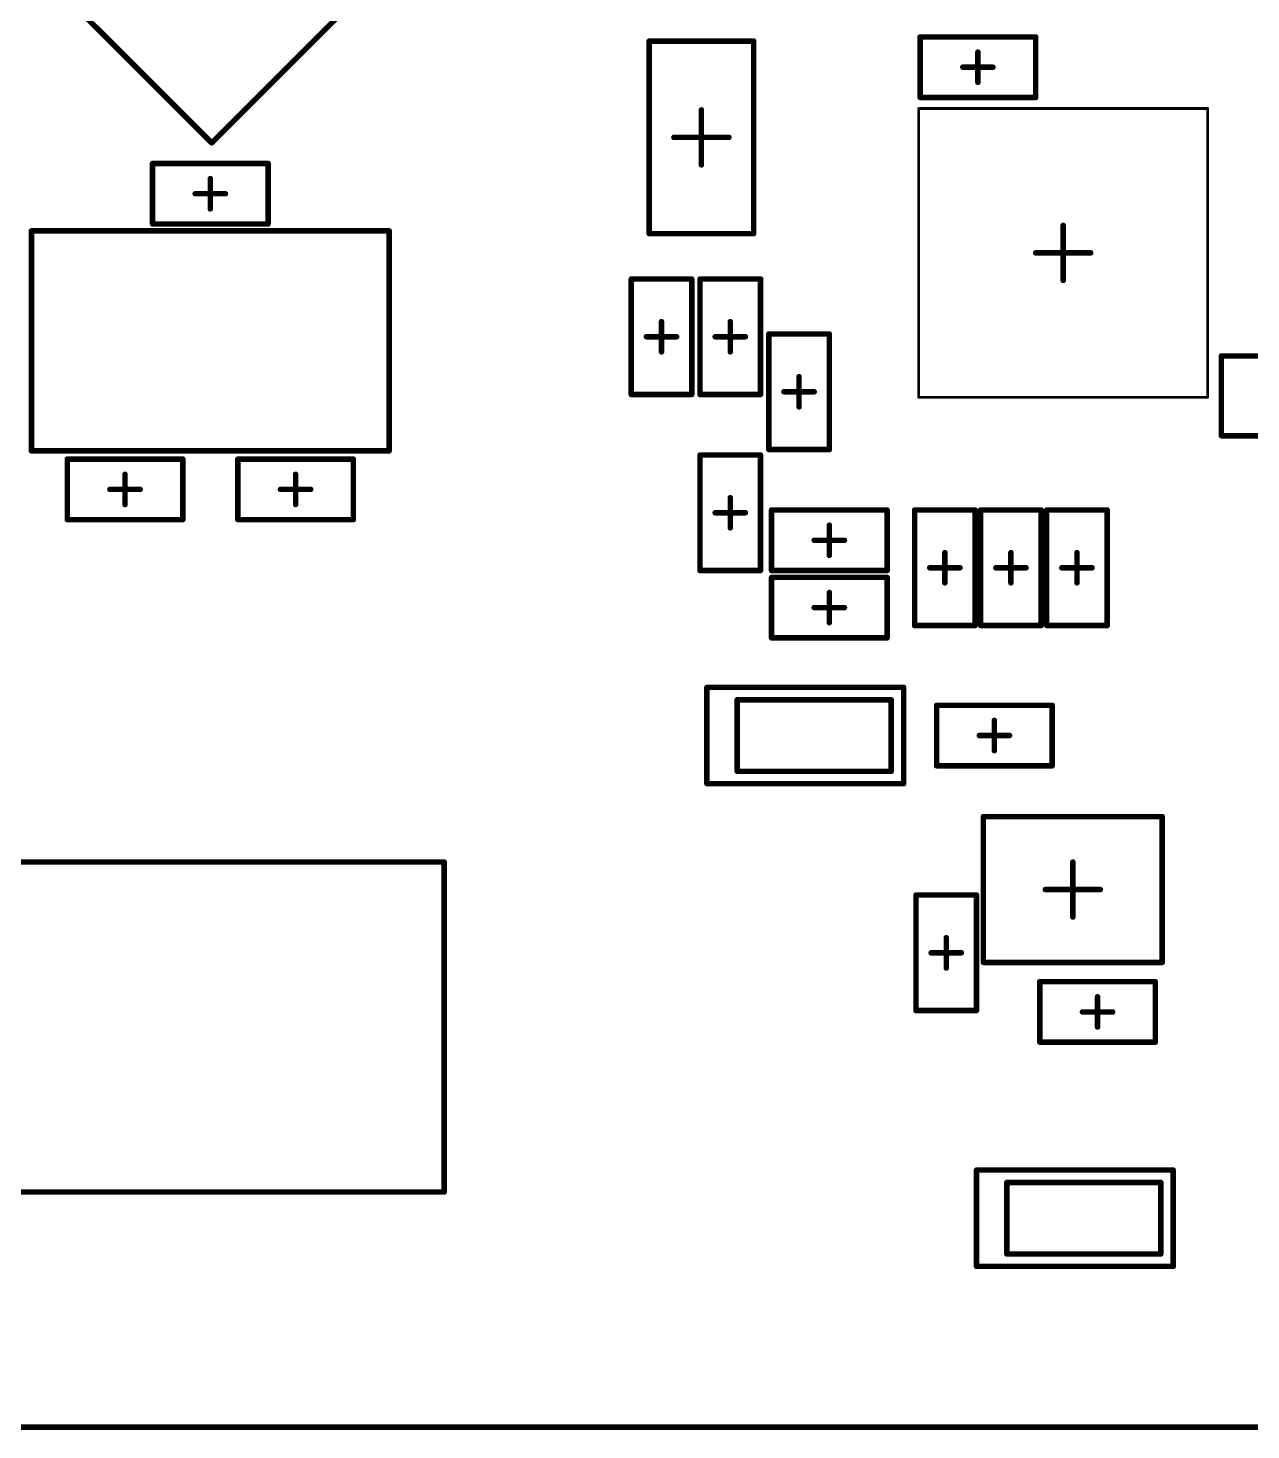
# Model space of a CAD drawing. Header units: millimetres. Extents: x 17 to 252, y 25 to 104.
# Drawn here: x 144.41 to 166.64, y 24.95 to 50.44 of the extents above; entities that cross this region are included whole.
import ezdxf

# ---------------------------------------------------------------- set-up
doc = ezdxf.new("R2010")
doc.units = ezdxf.units.MM
doc.layers.add('Mechanical1', color=6, linetype='Continuous')
doc.layers.add('Mechanical15', color=56, linetype='Continuous')

# ---------------------------------------------------------------- blocks, each defined once
blk = doc.blocks.new('SOT65P210X110_5N_69')
at = {"layer": 'Mechanical15', "const_width": 0.1}
for points in [[(-1.625, 1.325), (-1.625, -1.325)], [(1.625, 1.325), (-1.625, 1.325)], [(1.625, 1.325), (1.625, -1.325)], [(0, 0.5), (0, -0.5)], [(0.5, 0), (-0.5, 0)], [(1.625, -1.325), (-1.625, -1.325)]]:
    blk.add_lwpolyline(points, dxfattribs=at)
at = {"layer": 'Mechanical15', "const_width": 0.05}
for points in [[(-1.65, 1.325, 1), (-1.6, 1.325, 1)], [(-1.65, 1.325, 1), (-1.6, 1.325, 1)], [(1.6, 1.325, 1), (1.65, 1.325, 1)], [(1.6, 1.325, 1), (1.65, 1.325, 1)], [(-0.025, 0.5, 1), (0.025, 0.5, 1)], [(-0.525, 0, 1), (-0.475, 0, 1)], [(0.475, 0, 1), (0.525, 0, 1)], [(-0.025, -0.5, 1), (0.025, -0.5, 1)], [(-1.65, -1.325, 1), (-1.6, -1.325, 1)], [(-1.65, -1.325, 1), (-1.6, -1.325, 1)], [(1.6, -1.325, 1), (1.65, -1.325, 1)], [(1.6, -1.325, 1), (1.65, -1.325, 1)]]:
    blk.add_lwpolyline(points, format="xyb", close=True, dxfattribs=at)
blk = doc.blocks.new('LEDSC16X08X08_2N_111')
at = {"layer": 'Mechanical15', "const_width": 0.1}
for points in [[(-1.95, -0.875), (-1.95, 0.875)], [(-1.925, 0.875), (1.625, 0.875)], [(1.625, -0.875), (1.625, 0.875)], [(-1.4, -0.65), (-1.4, 0.65)], [(-1.4, 0.65), (1.4, 0.65)], [(1.4, -0.65), (1.4, 0.65)], [(-1.4, -0.65), (1.4, -0.65)], [(-1.95, -0.875), (1.625, -0.875)]]:
    blk.add_lwpolyline(points, dxfattribs=at)
at = {"layer": 'Mechanical15', "const_width": 0.05}
for points in [[(-1.975, 0.875, 1), (-1.925, 0.875, 1)], [(-1.95, 0.875, 1), (-1.9, 0.875, 1)], [(1.6, 0.875, 1), (1.65, 0.875, 1)], [(1.6, 0.875, 1), (1.65, 0.875, 1)], [(-1.425, 0.65, 1), (-1.375, 0.65, 1)], [(-1.425, 0.65, 1), (-1.375, 0.65, 1)], [(1.375, 0.65, 1), (1.425, 0.65, 1)], [(1.375, 0.65, 1), (1.425, 0.65, 1)], [(-1.425, -0.65, 1), (-1.375, -0.65, 1)], [(-1.425, -0.65, 1), (-1.375, -0.65, 1)], [(1.375, -0.65, 1), (1.425, -0.65, 1)], [(1.375, -0.65, 1), (1.425, -0.65, 1)], [(-1.975, -0.875, 1), (-1.925, -0.875, 1)], [(-1.975, -0.875, 1), (-1.925, -0.875, 1)], [(1.6, -0.875, 1), (1.65, -0.875, 1)], [(1.6, -0.875, 1), (1.65, -0.875, 1)]]:
    blk.add_lwpolyline(points, format="xyb", close=True, dxfattribs=at)
blk = doc.blocks.new('AE17_020T_2032_0101_117')
at = {"layer": 'Mechanical15', "const_width": 0.1}
for points in [[(-12, 3), (12, 3)], [(-12, -3), (-12, 3)], [(12, -3), (12, 3)], [(-12, -3), (12, -3)]]:
    blk.add_lwpolyline(points, dxfattribs=at)
at = {"layer": 'Mechanical15', "const_width": 0.05}
for points in [[(-12.025, 3, 1), (-11.975, 3, 1)], [(-12.025, 3, 1), (-11.975, 3, 1)], [(11.975, 3, 1), (12.025, 3, 1)], [(11.975, 3, 1), (12.025, 3, 1)], [(-12.025, -3, 1), (-11.975, -3, 1)], [(-12.025, -3, 1), (-11.975, -3, 1)], [(11.975, -3, 1), (12.025, -3, 1)], [(11.975, -3, 1), (12.025, -3, 1)]]:
    blk.add_lwpolyline(points, format="xyb", close=True, dxfattribs=at)
blk = doc.blocks.new('QFN50P400X400X100_HS_25N_131')
at = {"layer": 'Mechanical15'}
for points, const_width in [([(-2.625, -2.625), (-2.625, 2.625)], 0.05), ([(2.625, 2.625), (-2.625, 2.625)], 0.05), ([(2.625, -2.625), (2.625, 2.625)], 0.05), ([(0, -0.5), (0, 0.5)], 0.1), ([(0.5, 0), (-0.5, 0)], 0.1), ([(2.625, -2.625), (-2.625, -2.625)], 0.05)]:
    blk.add_lwpolyline(points, dxfattribs=dict(at, const_width=const_width))
for points, const_width in [([(-2.638, 2.625, 1), (-2.613, 2.625, 1)], 0.025), ([(-2.638, 2.625, 1), (-2.613, 2.625, 1)], 0.025), ([(2.613, 2.625, 1), (2.638, 2.625, 1)], 0.025), ([(2.613, 2.625, 1), (2.638, 2.625, 1)], 0.025), ([(-0.025, 0.5, 1), (0.025, 0.5, 1)], 0.05), ([(-0.525, 0, 1), (-0.475, 0, 1)], 0.05), ([(0.475, 0, 1), (0.525, 0, 1)], 0.05), ([(-0.025, -0.5, 1), (0.025, -0.5, 1)], 0.05), ([(-2.638, -2.625, 1), (-2.613, -2.625, 1)], 0.025), ([(-2.638, -2.625, 1), (-2.613, -2.625, 1)], 0.025), ([(2.613, -2.625, 1), (2.638, -2.625, 1)], 0.025), ([(2.613, -2.625, 1), (2.638, -2.625, 1)], 0.025)]:
    blk.add_lwpolyline(points, format="xyb", close=True, dxfattribs=dict(at, const_width=const_width))
blk = doc.blocks.new('TSQFP50P1200X1200X160_64N_137')
at = {"layer": 'Mechanical15', "const_width": 0.1}
for points in [[(-6.7, -6.7), (-6.7, 6.7)], [(-6.7, 6.7), (6.7, 6.7)], [(6.7, -6.7), (6.7, 6.7)], [(0, -0.5), (0, 0.5)], [(-0.5, 0), (0.5, 0)], [(-6.7, -6.7), (6.7, -6.7)]]:
    blk.add_lwpolyline(points, dxfattribs=at)
at = {"layer": 'Mechanical15', "const_width": 0.05}
for points in [[(-6.725, 6.7, 1), (-6.675, 6.7, 1)], [(-6.725, 6.7, 1), (-6.675, 6.7, 1)], [(6.675, 6.7, 1), (6.725, 6.7, 1)], [(6.675, 6.7, 1), (6.725, 6.7, 1)], [(-0.025, 0.5, 1), (0.025, 0.5, 1)], [(-0.525, 0, 1), (-0.475, 0, 1)], [(0.475, 0, 1), (0.525, 0, 1)], [(-0.025, -0.5, 1), (0.025, -0.5, 1)], [(-6.725, -6.7, 1), (-6.675, -6.7, 1)], [(-6.725, -6.7, 1), (-6.675, -6.7, 1)], [(6.675, -6.7, 1), (6.725, -6.7, 1)], [(6.675, -6.7, 1), (6.725, -6.7, 1)]]:
    blk.add_lwpolyline(points, format="xyb", close=True, dxfattribs=at)
blk = doc.blocks.new('RESC1005X04N_195')
at = {"layer": 'Mechanical15', "const_width": 0.1}
for points in [[(-1.05, 0.55), (-1.05, -0.55)], [(1.05, 0.55), (-1.05, 0.55)], [(1.05, 0.55), (1.05, -0.55)], [(0, 0.275), (0, -0.275)], [(0.275, 0), (-0.275, 0)], [(1.05, -0.55), (-1.05, -0.55)]]:
    blk.add_lwpolyline(points, dxfattribs=at)
at = {"layer": 'Mechanical15', "const_width": 0.05}
for points in [[(-1.075, 0.55, 1), (-1.025, 0.55, 1)], [(-1.075, 0.55, 1), (-1.025, 0.55, 1)], [(1.025, 0.55, 1), (1.075, 0.55, 1)], [(1.025, 0.55, 1), (1.075, 0.55, 1)], [(-0.025, 0.275, 1), (0.025, 0.275, 1)], [(-0.3, 0, 1), (-0.25, 0, 1)], [(0.25, 0, 1), (0.3, 0, 1)], [(-0.025, -0.275, 1), (0.025, -0.275, 1)], [(-1.075, -0.55, 1), (-1.025, -0.55, 1)], [(-1.075, -0.55, 1), (-1.025, -0.55, 1)], [(1.025, -0.55, 1), (1.075, -0.55, 1)], [(1.025, -0.55, 1), (1.075, -0.55, 1)]]:
    blk.add_lwpolyline(points, format="xyb", close=True, dxfattribs=at)
blk = doc.blocks.new('RESC1005X04N_197')
at = {"layer": 'Mechanical15', "const_width": 0.1}
for points in [[(-1.05, -0.55), (-1.05, 0.55)], [(1.05, 0.55), (-1.05, 0.55)], [(1.05, -0.55), (1.05, 0.55)], [(0, -0.275), (0, 0.275)], [(0.275, 0), (-0.275, 0)], [(1.05, -0.55), (-1.05, -0.55)]]:
    blk.add_lwpolyline(points, dxfattribs=at)
at = {"layer": 'Mechanical15', "const_width": 0.05}
for points in [[(-1.075, 0.55, 1), (-1.025, 0.55, 1)], [(-1.075, 0.55, 1), (-1.025, 0.55, 1)], [(1.025, 0.55, 1), (1.075, 0.55, 1)], [(1.025, 0.55, 1), (1.075, 0.55, 1)], [(-0.025, 0.275, 1), (0.025, 0.275, 1)], [(-0.3, 0, 1), (-0.25, 0, 1)], [(0.25, 0, 1), (0.3, 0, 1)], [(-0.025, -0.275, 1), (0.025, -0.275, 1)], [(-1.075, -0.55, 1), (-1.025, -0.55, 1)], [(-1.075, -0.55, 1), (-1.025, -0.55, 1)], [(1.025, -0.55, 1), (1.075, -0.55, 1)], [(1.025, -0.55, 1), (1.075, -0.55, 1)]]:
    blk.add_lwpolyline(points, format="xyb", close=True, dxfattribs=at)
blk = doc.blocks.new('RESC1005X04N_198')
at = {"layer": 'Mechanical15', "const_width": 0.1}
for points in [[(-1.05, 0.55), (-1.05, -0.55)], [(-1.05, 0.55), (1.05, 0.55)], [(1.05, 0.55), (1.05, -0.55)], [(0, 0.275), (0, -0.275)], [(-0.275, 0), (0.275, 0)], [(-1.05, -0.55), (1.05, -0.55)]]:
    blk.add_lwpolyline(points, dxfattribs=at)
at = {"layer": 'Mechanical15', "const_width": 0.05}
for points in [[(-1.075, 0.55, 1), (-1.025, 0.55, 1)], [(-1.075, 0.55, 1), (-1.025, 0.55, 1)], [(1.025, 0.55, 1), (1.075, 0.55, 1)], [(1.025, 0.55, 1), (1.075, 0.55, 1)], [(-0.025, 0.275, 1), (0.025, 0.275, 1)], [(-0.3, 0, 1), (-0.25, 0, 1)], [(0.25, 0, 1), (0.3, 0, 1)], [(-0.025, -0.275, 1), (0.025, -0.275, 1)], [(-1.075, -0.55, 1), (-1.025, -0.55, 1)], [(-1.075, -0.55, 1), (-1.025, -0.55, 1)], [(1.025, -0.55, 1), (1.075, -0.55, 1)], [(1.025, -0.55, 1), (1.075, -0.55, 1)]]:
    blk.add_lwpolyline(points, format="xyb", close=True, dxfattribs=at)
blk = doc.blocks.new('RESC1005X04N_200')
at = {"layer": 'Mechanical15', "const_width": 0.1}
for points in [[(-1.05, 0.55), (-1.05, -0.55)], [(1.05, 0.55), (-1.05, 0.55)], [(1.05, 0.55), (1.05, -0.55)], [(0, 0.275), (0, -0.275)], [(0.275, 0), (-0.275, 0)], [(1.05, -0.55), (-1.05, -0.55)]]:
    blk.add_lwpolyline(points, dxfattribs=at)
at = {"layer": 'Mechanical15', "const_width": 0.05}
for points in [[(-1.075, 0.55, 1), (-1.025, 0.55, 1)], [(-1.075, 0.55, 1), (-1.025, 0.55, 1)], [(1.025, 0.55, 1), (1.075, 0.55, 1)], [(1.025, 0.55, 1), (1.075, 0.55, 1)], [(-0.025, 0.275, 1), (0.025, 0.275, 1)], [(-0.3, 0, 1), (-0.25, 0, 1)], [(0.25, 0, 1), (0.3, 0, 1)], [(-0.025, -0.275, 1), (0.025, -0.275, 1)], [(-1.075, -0.55, 1), (-1.025, -0.55, 1)], [(-1.075, -0.55, 1), (-1.025, -0.55, 1)], [(1.025, -0.55, 1), (1.075, -0.55, 1)], [(1.025, -0.55, 1), (1.075, -0.55, 1)]]:
    blk.add_lwpolyline(points, format="xyb", close=True, dxfattribs=at)
blk = doc.blocks.new('RESC1005X04N_205')
at = {"layer": 'Mechanical15', "const_width": 0.1}
for points in [[(-1.05, -0.55), (-1.05, 0.55)], [(1.05, 0.55), (-1.05, 0.55)], [(1.05, -0.55), (1.05, 0.55)], [(0, -0.275), (0, 0.275)], [(0.275, 0), (-0.275, 0)], [(1.05, -0.55), (-1.05, -0.55)]]:
    blk.add_lwpolyline(points, dxfattribs=at)
at = {"layer": 'Mechanical15', "const_width": 0.05}
for points in [[(-1.075, 0.55, 1), (-1.025, 0.55, 1)], [(-1.075, 0.55, 1), (-1.025, 0.55, 1)], [(1.025, 0.55, 1), (1.075, 0.55, 1)], [(1.025, 0.55, 1), (1.075, 0.55, 1)], [(-0.025, 0.275, 1), (0.025, 0.275, 1)], [(-0.3, 0, 1), (-0.25, 0, 1)], [(0.25, 0, 1), (0.3, 0, 1)], [(-0.025, -0.275, 1), (0.025, -0.275, 1)], [(-1.075, -0.55, 1), (-1.025, -0.55, 1)], [(-1.075, -0.55, 1), (-1.025, -0.55, 1)], [(1.025, -0.55, 1), (1.075, -0.55, 1)], [(1.025, -0.55, 1), (1.075, -0.55, 1)]]:
    blk.add_lwpolyline(points, format="xyb", close=True, dxfattribs=at)
blk = doc.blocks.new('RESC1005X04N_206')
at = {"layer": 'Mechanical15', "const_width": 0.1}
for points in [[(-1.05, -0.55), (-1.05, 0.55)], [(1.05, 0.55), (-1.05, 0.55)], [(1.05, -0.55), (1.05, 0.55)], [(0, -0.275), (0, 0.275)], [(0.275, 0), (-0.275, 0)], [(1.05, -0.55), (-1.05, -0.55)]]:
    blk.add_lwpolyline(points, dxfattribs=at)
at = {"layer": 'Mechanical15', "const_width": 0.05}
for points in [[(-1.075, 0.55, 1), (-1.025, 0.55, 1)], [(-1.075, 0.55, 1), (-1.025, 0.55, 1)], [(1.025, 0.55, 1), (1.075, 0.55, 1)], [(1.025, 0.55, 1), (1.075, 0.55, 1)], [(-0.025, 0.275, 1), (0.025, 0.275, 1)], [(-0.3, 0, 1), (-0.25, 0, 1)], [(0.25, 0, 1), (0.3, 0, 1)], [(-0.025, -0.275, 1), (0.025, -0.275, 1)], [(-1.075, -0.55, 1), (-1.025, -0.55, 1)], [(-1.075, -0.55, 1), (-1.025, -0.55, 1)], [(1.025, -0.55, 1), (1.075, -0.55, 1)], [(1.025, -0.55, 1), (1.075, -0.55, 1)]]:
    blk.add_lwpolyline(points, format="xyb", close=True, dxfattribs=at)
blk = doc.blocks.new('RESC1005X04N_207')
at = {"layer": 'Mechanical15', "const_width": 0.1}
for points in [[(-1.05, -0.55), (-1.05, 0.55)], [(1.05, 0.55), (-1.05, 0.55)], [(1.05, -0.55), (1.05, 0.55)], [(0, -0.275), (0, 0.275)], [(0.275, 0), (-0.275, 0)], [(1.05, -0.55), (-1.05, -0.55)]]:
    blk.add_lwpolyline(points, dxfattribs=at)
at = {"layer": 'Mechanical15', "const_width": 0.05}
for points in [[(-1.075, 0.55, 1), (-1.025, 0.55, 1)], [(-1.075, 0.55, 1), (-1.025, 0.55, 1)], [(1.025, 0.55, 1), (1.075, 0.55, 1)], [(1.025, 0.55, 1), (1.075, 0.55, 1)], [(-0.025, 0.275, 1), (0.025, 0.275, 1)], [(-0.3, 0, 1), (-0.25, 0, 1)], [(0.25, 0, 1), (0.3, 0, 1)], [(-0.025, -0.275, 1), (0.025, -0.275, 1)], [(-1.075, -0.55, 1), (-1.025, -0.55, 1)], [(-1.075, -0.55, 1), (-1.025, -0.55, 1)], [(1.025, -0.55, 1), (1.075, -0.55, 1)], [(1.025, -0.55, 1), (1.075, -0.55, 1)]]:
    blk.add_lwpolyline(points, format="xyb", close=True, dxfattribs=at)
blk = doc.blocks.new('RESC1005X04N_208')
at = {"layer": 'Mechanical15', "const_width": 0.1}
for points in [[(-1.05, -0.55), (-1.05, 0.55)], [(1.05, 0.55), (-1.05, 0.55)], [(1.05, -0.55), (1.05, 0.55)], [(0, -0.275), (0, 0.275)], [(0.275, 0), (-0.275, 0)], [(1.05, -0.55), (-1.05, -0.55)]]:
    blk.add_lwpolyline(points, dxfattribs=at)
at = {"layer": 'Mechanical15', "const_width": 0.05}
for points in [[(-1.075, 0.55, 1), (-1.025, 0.55, 1)], [(-1.075, 0.55, 1), (-1.025, 0.55, 1)], [(1.025, 0.55, 1), (1.075, 0.55, 1)], [(1.025, 0.55, 1), (1.075, 0.55, 1)], [(-0.025, 0.275, 1), (0.025, 0.275, 1)], [(-0.3, 0, 1), (-0.25, 0, 1)], [(0.25, 0, 1), (0.3, 0, 1)], [(-0.025, -0.275, 1), (0.025, -0.275, 1)], [(-1.075, -0.55, 1), (-1.025, -0.55, 1)], [(-1.075, -0.55, 1), (-1.025, -0.55, 1)], [(1.025, -0.55, 1), (1.075, -0.55, 1)], [(1.025, -0.55, 1), (1.075, -0.55, 1)]]:
    blk.add_lwpolyline(points, format="xyb", close=True, dxfattribs=at)
blk = doc.blocks.new('RESC1005X04N_209')
at = {"layer": 'Mechanical15', "const_width": 0.1}
for points in [[(-1.05, -0.55), (-1.05, 0.55)], [(1.05, 0.55), (-1.05, 0.55)], [(1.05, -0.55), (1.05, 0.55)], [(0, -0.275), (0, 0.275)], [(0.275, 0), (-0.275, 0)], [(1.05, -0.55), (-1.05, -0.55)]]:
    blk.add_lwpolyline(points, dxfattribs=at)
at = {"layer": 'Mechanical15', "const_width": 0.05}
for points in [[(-1.075, 0.55, 1), (-1.025, 0.55, 1)], [(-1.075, 0.55, 1), (-1.025, 0.55, 1)], [(1.025, 0.55, 1), (1.075, 0.55, 1)], [(1.025, 0.55, 1), (1.075, 0.55, 1)], [(-0.025, 0.275, 1), (0.025, 0.275, 1)], [(-0.3, 0, 1), (-0.25, 0, 1)], [(0.25, 0, 1), (0.3, 0, 1)], [(-0.025, -0.275, 1), (0.025, -0.275, 1)], [(-1.075, -0.55, 1), (-1.025, -0.55, 1)], [(-1.075, -0.55, 1), (-1.025, -0.55, 1)], [(1.025, -0.55, 1), (1.075, -0.55, 1)], [(1.025, -0.55, 1), (1.075, -0.55, 1)]]:
    blk.add_lwpolyline(points, format="xyb", close=True, dxfattribs=at)
blk = doc.blocks.new('RESC1005X04N_248')
at = {"layer": 'Mechanical15', "const_width": 0.1}
for points in [[(-1.05, 0.55), (-1.05, -0.55)], [(1.05, 0.55), (-1.05, 0.55)], [(1.05, 0.55), (1.05, -0.55)], [(0, 0.275), (0, -0.275)], [(0.275, 0), (-0.275, 0)], [(1.05, -0.55), (-1.05, -0.55)]]:
    blk.add_lwpolyline(points, dxfattribs=at)
at = {"layer": 'Mechanical15', "const_width": 0.05}
for points in [[(-1.075, 0.55, 1), (-1.025, 0.55, 1)], [(-1.075, 0.55, 1), (-1.025, 0.55, 1)], [(1.025, 0.55, 1), (1.075, 0.55, 1)], [(1.025, 0.55, 1), (1.075, 0.55, 1)], [(-0.025, 0.275, 1), (0.025, 0.275, 1)], [(-0.3, 0, 1), (-0.25, 0, 1)], [(0.25, 0, 1), (0.3, 0, 1)], [(-0.025, -0.275, 1), (0.025, -0.275, 1)], [(-1.075, -0.55, 1), (-1.025, -0.55, 1)], [(-1.075, -0.55, 1), (-1.025, -0.55, 1)], [(1.025, -0.55, 1), (1.075, -0.55, 1)], [(1.025, -0.55, 1), (1.075, -0.55, 1)]]:
    blk.add_lwpolyline(points, format="xyb", close=True, dxfattribs=at)
blk = doc.blocks.new('CAPC2012X14N_294')
at = {"layer": 'Mechanical15', "const_width": 0.1}
for points in [[(-1.75, -0.95), (-1.75, 0.95)], [(1.75, 0.95), (-1.75, 0.95)], [(1.75, -0.95), (1.75, 0.95)], [(0, -0.5), (0, 0.5)], [(0.5, 0), (-0.5, 0)], [(1.75, -0.95), (-1.75, -0.95)]]:
    blk.add_lwpolyline(points, dxfattribs=at)
at = {"layer": 'Mechanical15', "const_width": 0.05}
for points in [[(-1.775, 0.95, 1), (-1.725, 0.95, 1)], [(-1.775, 0.95, 1), (-1.725, 0.95, 1)], [(1.725, 0.95, 1), (1.775, 0.95, 1)], [(1.725, 0.95, 1), (1.775, 0.95, 1)], [(-0.025, 0.5, 1), (0.025, 0.5, 1)], [(-0.525, 0, 1), (-0.475, 0, 1)], [(0.475, 0, 1), (0.525, 0, 1)], [(-0.025, -0.5, 1), (0.025, -0.5, 1)], [(-1.775, -0.95, 1), (-1.725, -0.95, 1)], [(-1.775, -0.95, 1), (-1.725, -0.95, 1)], [(1.725, -0.95, 1), (1.775, -0.95, 1)], [(1.725, -0.95, 1), (1.775, -0.95, 1)]]:
    blk.add_lwpolyline(points, format="xyb", close=True, dxfattribs=at)
blk = doc.blocks.new('CAPC1608X09N_299')
at = {"layer": 'Mechanical15', "const_width": 0.1}
for points in [[(-1.45, -0.725), (-1.45, 0.725)], [(-1.45, 0.725), (1.45, 0.725)], [(1.45, -0.725), (1.45, 0.725)], [(0, -0.45), (0, 0.45)], [(-0.45, 0), (0.45, 0)], [(-1.45, -0.725), (1.45, -0.725)]]:
    blk.add_lwpolyline(points, dxfattribs=at)
at = {"layer": 'Mechanical15', "const_width": 0.05}
for points in [[(-1.475, 0.725, 1), (-1.425, 0.725, 1)], [(-1.475, 0.725, 1), (-1.425, 0.725, 1)], [(1.425, 0.725, 1), (1.475, 0.725, 1)], [(1.425, 0.725, 1), (1.475, 0.725, 1)], [(-0.025, 0.45, 1), (0.025, 0.45, 1)], [(-0.475, 0, 1), (-0.425, 0, 1)], [(0.425, 0, 1), (0.475, 0, 1)], [(-0.025, -0.45, 1), (0.025, -0.45, 1)], [(-1.475, -0.725, 1), (-1.425, -0.725, 1)], [(-1.475, -0.725, 1), (-1.425, -0.725, 1)], [(1.425, -0.725, 1), (1.475, -0.725, 1)], [(1.425, -0.725, 1), (1.475, -0.725, 1)]]:
    blk.add_lwpolyline(points, format="xyb", close=True, dxfattribs=at)
blk = doc.blocks.new('CAPC1005X06N_301')
at = {"layer": 'Mechanical15', "const_width": 0.1}
for points in [[(-1.05, 0.55), (1.05, 0.55)], [(-1.05, -0.55), (-1.05, 0.55)], [(1.05, -0.55), (1.05, 0.55)], [(0, -0.275), (0, 0.275)], [(-0.275, 0), (0.275, 0)], [(-1.05, -0.55), (1.05, -0.55)]]:
    blk.add_lwpolyline(points, dxfattribs=at)
at = {"layer": 'Mechanical15', "const_width": 0.05}
for points in [[(-1.075, 0.55, 1), (-1.025, 0.55, 1)], [(-1.075, 0.55, 1), (-1.025, 0.55, 1)], [(1.025, 0.55, 1), (1.075, 0.55, 1)], [(1.025, 0.55, 1), (1.075, 0.55, 1)], [(-0.025, 0.275, 1), (0.025, 0.275, 1)], [(-0.3, 0, 1), (-0.25, 0, 1)], [(0.25, 0, 1), (0.3, 0, 1)], [(-0.025, -0.275, 1), (0.025, -0.275, 1)], [(-1.075, -0.55, 1), (-1.025, -0.55, 1)], [(-1.075, -0.55, 1), (-1.025, -0.55, 1)], [(1.025, -0.55, 1), (1.075, -0.55, 1)], [(1.025, -0.55, 1), (1.075, -0.55, 1)]]:
    blk.add_lwpolyline(points, format="xyb", close=True, dxfattribs=at)
blk = doc.blocks.new('CAPC1005X06N_327')
at = {"layer": 'Mechanical15', "const_width": 0.1}
for points in [[(1.05, 0.55), (-1.05, 0.55)], [(-1.05, 0.55), (-1.05, -0.55)], [(1.05, 0.55), (1.05, -0.55)], [(0, 0.275), (0, -0.275)], [(0.275, 0), (-0.275, 0)], [(1.05, -0.55), (-1.05, -0.55)]]:
    blk.add_lwpolyline(points, dxfattribs=at)
at = {"layer": 'Mechanical15', "const_width": 0.05}
for points in [[(-1.075, 0.55, 1), (-1.025, 0.55, 1)], [(-1.075, 0.55, 1), (-1.025, 0.55, 1)], [(1.025, 0.55, 1), (1.075, 0.55, 1)], [(1.025, 0.55, 1), (1.075, 0.55, 1)], [(-0.025, 0.275, 1), (0.025, 0.275, 1)], [(-0.3, 0, 1), (-0.25, 0, 1)], [(0.25, 0, 1), (0.3, 0, 1)], [(-0.025, -0.275, 1), (0.025, -0.275, 1)], [(-1.075, -0.55, 1), (-1.025, -0.55, 1)], [(-1.075, -0.55, 1), (-1.025, -0.55, 1)], [(1.025, -0.55, 1), (1.075, -0.55, 1)], [(1.025, -0.55, 1), (1.075, -0.55, 1)]]:
    blk.add_lwpolyline(points, format="xyb", close=True, dxfattribs=at)
blk = doc.blocks.new('CAPC1005X06N_328')
at = {"layer": 'Mechanical15', "const_width": 0.1}
for points in [[(-1.05, 0.55), (1.05, 0.55)], [(-1.05, -0.55), (-1.05, 0.55)], [(1.05, -0.55), (1.05, 0.55)], [(0, -0.275), (0, 0.275)], [(-0.275, 0), (0.275, 0)], [(-1.05, -0.55), (1.05, -0.55)]]:
    blk.add_lwpolyline(points, dxfattribs=at)
at = {"layer": 'Mechanical15', "const_width": 0.05}
for points in [[(-1.075, 0.55, 1), (-1.025, 0.55, 1)], [(-1.075, 0.55, 1), (-1.025, 0.55, 1)], [(1.025, 0.55, 1), (1.075, 0.55, 1)], [(1.025, 0.55, 1), (1.075, 0.55, 1)], [(-0.025, 0.275, 1), (0.025, 0.275, 1)], [(-0.3, 0, 1), (-0.25, 0, 1)], [(0.25, 0, 1), (0.3, 0, 1)], [(-0.025, -0.275, 1), (0.025, -0.275, 1)], [(-1.075, -0.55, 1), (-1.025, -0.55, 1)], [(-1.075, -0.55, 1), (-1.025, -0.55, 1)], [(1.025, -0.55, 1), (1.075, -0.55, 1)], [(1.025, -0.55, 1), (1.075, -0.55, 1)]]:
    blk.add_lwpolyline(points, format="xyb", close=True, dxfattribs=at)
blk = doc.blocks.new('CAPC1005X06N_341')
at = {"layer": 'Mechanical15', "const_width": 0.1}
for points in [[(1.05, 0.55), (-1.05, 0.55)], [(-1.05, -0.55), (-1.05, 0.55)], [(1.05, -0.55), (1.05, 0.55)], [(0, -0.275), (0, 0.275)], [(0.275, 0), (-0.275, 0)], [(1.05, -0.55), (-1.05, -0.55)]]:
    blk.add_lwpolyline(points, dxfattribs=at)
at = {"layer": 'Mechanical15', "const_width": 0.05}
for points in [[(-1.075, 0.55, 1), (-1.025, 0.55, 1)], [(-1.075, 0.55, 1), (-1.025, 0.55, 1)], [(1.025, 0.55, 1), (1.075, 0.55, 1)], [(1.025, 0.55, 1), (1.075, 0.55, 1)], [(-0.025, 0.275, 1), (0.025, 0.275, 1)], [(-0.3, 0, 1), (-0.25, 0, 1)], [(0.25, 0, 1), (0.3, 0, 1)], [(-0.025, -0.275, 1), (0.025, -0.275, 1)], [(-1.075, -0.55, 1), (-1.025, -0.55, 1)], [(-1.075, -0.55, 1), (-1.025, -0.55, 1)], [(1.025, -0.55, 1), (1.075, -0.55, 1)], [(1.025, -0.55, 1), (1.075, -0.55, 1)]]:
    blk.add_lwpolyline(points, format="xyb", close=True, dxfattribs=at)
blk = doc.blocks.new('XTAL50X32X13_349')
at = {"layer": 'Mechanical15', "const_width": 0.1}
for points in [[(-3.25, -2), (-3.25, 2)], [(-3.25, 2), (3.25, 2)], [(3.25, -2), (3.25, 2)], [(-3.25, -2), (3.25, -2)]]:
    blk.add_lwpolyline(points, dxfattribs=at)
at = {"layer": 'Mechanical15', "const_width": 0.05}
for points in [[(-3.275, 2, 1), (-3.225, 2, 1)], [(-3.275, 2, 1), (-3.225, 2, 1)], [(3.225, 2, 1), (3.275, 2, 1)], [(3.225, 2, 1), (3.275, 2, 1)], [(-3.275, -2, 1), (-3.225, -2, 1)], [(-3.275, -2, 1), (-3.225, -2, 1)], [(3.225, -2, 1), (3.275, -2, 1)], [(3.225, -2, 1), (3.275, -2, 1)]]:
    blk.add_lwpolyline(points, format="xyb", close=True, dxfattribs=at)
blk = doc.blocks.new('LEDSC16X08X08_2N_351')
at = {"layer": 'Mechanical15', "const_width": 0.1}
for points in [[(-1.95, -0.875), (-1.95, 0.875)], [(-1.925, 0.875), (1.625, 0.875)], [(1.625, -0.875), (1.625, 0.875)], [(-1.4, 0.65), (1.4, 0.65)], [(-1.4, -0.65), (-1.4, 0.65)], [(1.4, -0.65), (1.4, 0.65)], [(-1.4, -0.65), (1.4, -0.65)], [(-1.95, -0.875), (1.625, -0.875)]]:
    blk.add_lwpolyline(points, dxfattribs=at)
at = {"layer": 'Mechanical15', "const_width": 0.05}
for points in [[(-1.975, 0.875, 1), (-1.925, 0.875, 1)], [(-1.95, 0.875, 1), (-1.9, 0.875, 1)], [(1.6, 0.875, 1), (1.65, 0.875, 1)], [(1.6, 0.875, 1), (1.65, 0.875, 1)], [(-1.425, 0.65, 1), (-1.375, 0.65, 1)], [(-1.425, 0.65, 1), (-1.375, 0.65, 1)], [(1.375, 0.65, 1), (1.425, 0.65, 1)], [(1.375, 0.65, 1), (1.425, 0.65, 1)], [(-1.425, -0.65, 1), (-1.375, -0.65, 1)], [(-1.425, -0.65, 1), (-1.375, -0.65, 1)], [(1.375, -0.65, 1), (1.425, -0.65, 1)], [(1.375, -0.65, 1), (1.425, -0.65, 1)], [(-1.975, -0.875, 1), (-1.925, -0.875, 1)], [(-1.975, -0.875, 1), (-1.925, -0.875, 1)], [(1.6, -0.875, 1), (1.65, -0.875, 1)], [(1.6, -0.875, 1), (1.65, -0.875, 1)]]:
    blk.add_lwpolyline(points, format="xyb", close=True, dxfattribs=at)
blk = doc.blocks.new('RESC1005X04N_352')
at = {"layer": 'Mechanical15', "const_width": 0.1}
for points in [[(-1.05, 0.55), (1.05, 0.55)], [(-1.05, -0.55), (-1.05, 0.55)], [(1.05, -0.55), (1.05, 0.55)], [(0, -0.275), (0, 0.275)], [(-0.275, 0), (0.275, 0)], [(-1.05, -0.55), (1.05, -0.55)]]:
    blk.add_lwpolyline(points, dxfattribs=at)
at = {"layer": 'Mechanical15', "const_width": 0.05}
for points in [[(-1.075, 0.55, 1), (-1.025, 0.55, 1)], [(-1.075, 0.55, 1), (-1.025, 0.55, 1)], [(1.025, 0.55, 1), (1.075, 0.55, 1)], [(1.025, 0.55, 1), (1.075, 0.55, 1)], [(-0.025, 0.275, 1), (0.025, 0.275, 1)], [(-0.3, 0, 1), (-0.25, 0, 1)], [(0.25, 0, 1), (0.3, 0, 1)], [(-0.025, -0.275, 1), (0.025, -0.275, 1)], [(-1.075, -0.55, 1), (-1.025, -0.55, 1)], [(-1.075, -0.55, 1), (-1.025, -0.55, 1)], [(1.025, -0.55, 1), (1.075, -0.55, 1)], [(1.025, -0.55, 1), (1.075, -0.55, 1)]]:
    blk.add_lwpolyline(points, format="xyb", close=True, dxfattribs=at)
blk = doc.blocks.new('RESC1005X04N_353')
at = {"layer": 'Mechanical15', "const_width": 0.1}
for points in [[(-1.05, 0.55), (1.05, 0.55)], [(-1.05, -0.55), (-1.05, 0.55)], [(1.05, -0.55), (1.05, 0.55)], [(0, -0.275), (0, 0.275)], [(-0.275, 0), (0.275, 0)], [(-1.05, -0.55), (1.05, -0.55)]]:
    blk.add_lwpolyline(points, dxfattribs=at)
at = {"layer": 'Mechanical15', "const_width": 0.05}
for points in [[(-1.075, 0.55, 1), (-1.025, 0.55, 1)], [(-1.075, 0.55, 1), (-1.025, 0.55, 1)], [(1.025, 0.55, 1), (1.075, 0.55, 1)], [(1.025, 0.55, 1), (1.075, 0.55, 1)], [(-0.025, 0.275, 1), (0.025, 0.275, 1)], [(-0.3, 0, 1), (-0.25, 0, 1)], [(0.25, 0, 1), (0.3, 0, 1)], [(-0.025, -0.275, 1), (0.025, -0.275, 1)], [(-1.075, -0.55, 1), (-1.025, -0.55, 1)], [(-1.075, -0.55, 1), (-1.025, -0.55, 1)], [(1.025, -0.55, 1), (1.075, -0.55, 1)], [(1.025, -0.55, 1), (1.075, -0.55, 1)]]:
    blk.add_lwpolyline(points, format="xyb", close=True, dxfattribs=at)

msp = doc.modelspace()

# ---------------------------------------------------------------- linework, layer by layer
at = {"layer": 'Mechanical1', "const_width": 0.1}
msp.add_lwpolyline([(19, 25), (250, 25)], dxfattribs=at)

# ---------------------------------------------------------------- block references
for name, p, rotation in [('TSQFP50P1200X1200X160_64N_137', (147.75, 57.825), 45), ('CAPC2012X14N_294', (156.65, 48.45), 90), ('RESC1005X04N_195', (161.675, 49.725), 180), ('QFN50P400X400X100_HS_25N_131', (163.225, 46.35), 90), ('RESC1005X04N_353', (147.725, 47.425), 360), ('RESC1005X04N_208', (155.925, 44.825), 90), ('RESC1005X04N_209', (157.175, 44.825), 90), ('RESC1005X04N_198', (158.425, 43.825), 270), ('CAPC1608X09N_299', (167.55, 43.75), 360), ('CAPC1005X06N_328', (146.175, 42.05), 360), ('CAPC1005X06N_327', (149.275, 42.05), 180), ('RESC1005X04N_197', (157.175, 41.625), 90), ('CAPC1005X06N_301', (158.975, 41.125), 360), ('RESC1005X04N_207', (161.075, 40.625), 90), ('RESC1005X04N_205', (162.275, 40.625), 90), ('RESC1005X04N_206', (163.475, 40.625), 90), ('RESC1005X04N_200', (158.975, 39.9), 180), ('LEDSC16X08X08_2N_351', (158.7, 37.575), 360), ('RESC1005X04N_352', (161.975, 37.575), 360), ('SOT65P210X110_5N_69', (163.4, 34.775), 180), ('AE17_020T_2032_0101_117', (139.975, 32.275), 360), ('CAPC1005X06N_341', (161.1, 33.625), 90), ('RESC1005X04N_248', (163.85, 32.55), 180), ('LEDSC16X08X08_2N_111', (163.6, 28.8), 360)]:
    msp.add_blockref(name, p, dxfattribs=dict(rotation=rotation))
msp.add_blockref('XTAL50X32X13_349', (147.725, 44.75))

doc.saveas('drawing.dxf')
